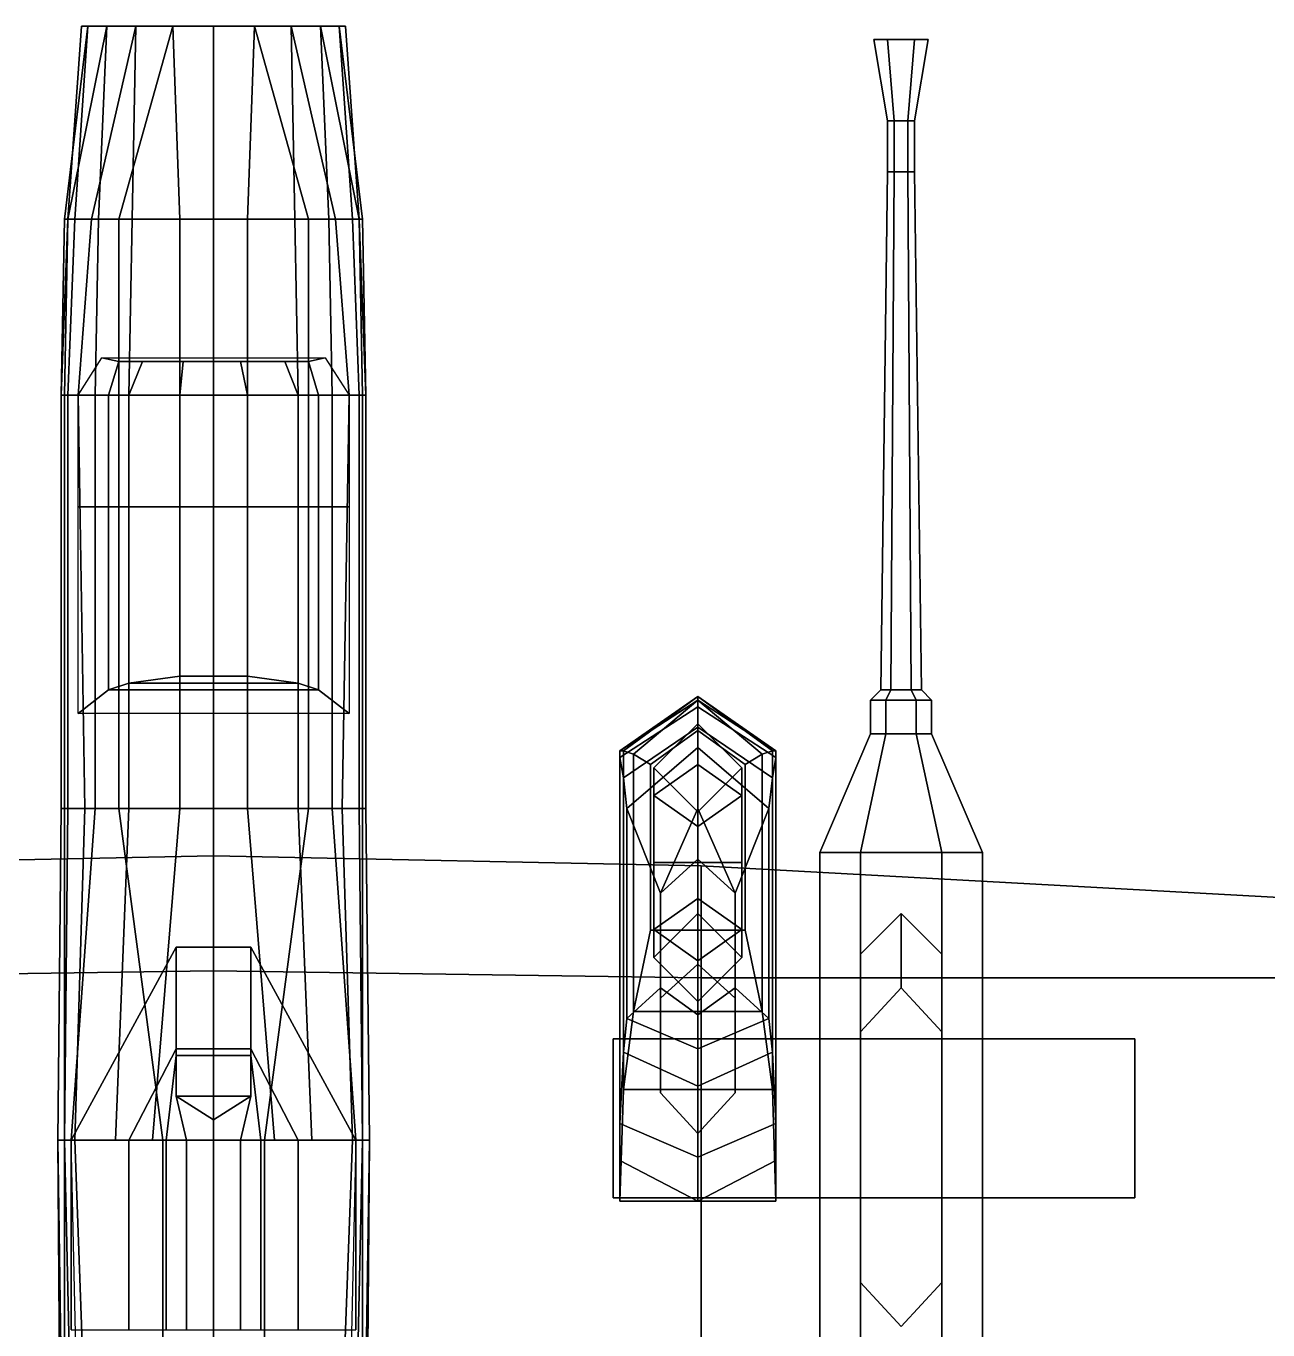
# Model space of a CAD drawing. Header units: millimetres. Extents: x -6.8 to 6.8, y -5.7 to 7.9.
# Drawn here: x -0.554 to 3.113, y 1.07 to 4.92 of the extents above; entities that cross this region are included whole.
import ezdxf

# ---------------------------------------------------------------- set-up
doc = ezdxf.new("R2010")
doc.units = ezdxf.units.MM
for name, color, linetype in [('gun', 1, 'Continuous'), ('hull_addons', 6, 'Continuous'), ('wheels', 2, 'Continuous'), ('wing1', 5, 'Continuous'), ('wing2', 6, 'Continuous')]:
    doc.layers.add(name, color=color, linetype=linetype)

msp = doc.modelspace()

# ---------------------------------------------------------------- linework, layer by layer
for points in [[(-0.43, 4.35, 2.0908), (-0.44, 4.35, 2.1995), (-0.3709, 4.92, 2.1895), (-0.3155, 4.92, 2.0808)], [(-0.44, 4.35, 2.1995), (-0.43, 4.35, 2.32), (-0.39, 4.92, 2.31), (-0.3709, 4.92, 2.1895)], [(-0.43, 4.35, 2.32), (-0.41, 4.35, 2.46), (-0.3709, 4.92, 2.4305), (-0.39, 4.92, 2.31)], [(-0.36, 4.35, 1.8), (-0.43, 4.35, 2.0908), (-0.3155, 4.92, 2.0808), (-0.2292, 4.92, 1.9945)], [(-0.41, 4.35, 2.46), (-0.34, 4.35, 2.62), (-0.3155, 4.92, 2.5392), (-0.3709, 4.92, 2.4305)], [(-0.28, 4.35, 1.73), (-0.36, 4.35, 1.8), (-0.2292, 4.92, 1.9945), (-0.1205, 4.92, 1.9391)], [(-0.34, 4.35, 2.62), (-0.24, 4.35, 2.75), (-0.2292, 4.92, 2.6255), (-0.3155, 4.92, 2.5392)], [(0, 4.35, 1.71), (-0.28, 4.35, 1.73), (-0.1205, 4.92, 1.9391), (0, 4.92, 1.92)], [(-0.24, 4.35, 2.75), (-0.1, 4.35, 2.82), (-0.1205, 4.92, 2.6809), (-0.2292, 4.92, 2.6255)], [(-0.1, 4.35, 2.82), (0, 4.35, 2.83), (0, 4.92, 2.7), (-0.1205, 4.92, 2.6809)], [(0, 4.35, 2.83), (0.1, 4.35, 2.82), (0.1205, 4.92, 2.6809), (0, 4.92, 2.7)], [(0.28, 4.35, 1.73), (0, 4.35, 1.71), (0, 4.92, 1.92), (0.1205, 4.92, 1.9391)], [(0.1, 4.35, 2.82), (0.24, 4.35, 2.75), (0.2292, 4.92, 2.6255), (0.1205, 4.92, 2.6809)], [(0.36, 4.35, 1.8), (0.28, 4.35, 1.73), (0.1205, 4.92, 1.9391), (0.2292, 4.92, 1.9945)], [(0.24, 4.35, 2.75), (0.34, 4.35, 2.62), (0.3155, 4.92, 2.5392), (0.2292, 4.92, 2.6255)], [(0.43, 4.35, 2.0908), (0.36, 4.35, 1.8), (0.2292, 4.92, 1.9945), (0.3155, 4.92, 2.0808)], [(0.34, 4.35, 2.62), (0.41, 4.35, 2.46), (0.3709, 4.92, 2.4305), (0.3155, 4.92, 2.5392)], [(0.44, 4.35, 2.1995), (0.43, 4.35, 2.0908), (0.3155, 4.92, 2.0808), (0.3709, 4.92, 2.1895)], [(0.41, 4.35, 2.46), (0.43, 4.35, 2.32), (0.39, 4.92, 2.31), (0.3709, 4.92, 2.4305)], [(0.43, 4.35, 2.32), (0.44, 4.35, 2.1995), (0.3709, 4.92, 2.1895), (0.39, 4.92, 2.31)], [(-0.44, 3.83, 2.0908), (-0.45, 3.83, 2.1995), (-0.44, 4.35, 2.1995), (-0.43, 4.35, 2.0908)], [(-0.45, 3.83, 2.1995), (-0.45, 3.83, 2.32), (-0.43, 4.35, 2.32), (-0.44, 4.35, 2.1995)], [(-0.45, 3.83, 2.32), (-0.43, 3.83, 2.46), (-0.41, 4.35, 2.46), (-0.43, 4.35, 2.32)], [(-0.4, 3.83, 1.84), (-0.44, 3.83, 2.0908), (-0.43, 4.35, 2.0908), (-0.36, 4.35, 1.8)], [(-0.43, 3.83, 2.46), (-0.35, 3.83, 2.68), (-0.34, 4.35, 2.62), (-0.41, 4.35, 2.46)], [(-0.28, 3.83, 1.73), (-0.4, 3.83, 1.84), (-0.36, 4.35, 1.8), (-0.28, 4.35, 1.73)], [(-0.35, 3.83, 2.68), (-0.25, 3.83, 2.82), (-0.24, 4.35, 2.75), (-0.34, 4.35, 2.62)], [(0, 3.83, 1.7), (-0.28, 3.83, 1.73), (-0.28, 4.35, 1.73), (0, 4.35, 1.71)], [(-0.25, 3.83, 2.82), (-0.1, 3.83, 2.89), (-0.1, 4.35, 2.82), (-0.24, 4.35, 2.75)], [(-0.1, 3.83, 2.89), (0, 3.83, 2.89), (0, 4.35, 2.83), (-0.1, 4.35, 2.82)], [(0, 4.35, 1.71), (0.28, 4.35, 1.73), (0.28, 3.83, 1.73), (0, 3.83, 1.7)], [(0.1, 4.35, 2.82), (0, 4.35, 2.83), (0, 3.83, 2.89), (0.1, 3.83, 2.89)], [(0.24, 4.35, 2.75), (0.1, 4.35, 2.82), (0.1, 3.83, 2.89), (0.25, 3.83, 2.82)], [(0.34, 4.35, 2.62), (0.24, 4.35, 2.75), (0.25, 3.83, 2.82), (0.35, 3.83, 2.68)], [(0.28, 4.35, 1.73), (0.36, 4.35, 1.8), (0.4, 3.83, 1.84), (0.28, 3.83, 1.73)], [(0.41, 4.35, 2.46), (0.34, 4.35, 2.62), (0.35, 3.83, 2.68), (0.43, 3.83, 2.46)], [(0.36, 4.35, 1.8), (0.43, 4.35, 2.0908), (0.44, 3.83, 2.0908), (0.4, 3.83, 1.84)], [(0.43, 4.35, 2.32), (0.41, 4.35, 2.46), (0.43, 3.83, 2.46), (0.45, 3.83, 2.32)], [(0.43, 4.35, 2.0908), (0.44, 4.35, 2.1995), (0.45, 3.83, 2.1995), (0.44, 3.83, 2.0908)], [(0.44, 4.35, 2.1995), (0.43, 4.35, 2.32), (0.45, 3.83, 2.32), (0.45, 3.83, 2.1995)], [(-0.44, 2.61, 2.0908), (-0.45, 2.61, 2.1995), (-0.45, 3.83, 2.1995), (-0.44, 3.83, 2.0908)], [(-0.45, 2.61, 2.1995), (-0.45, 2.61, 2.32), (-0.45, 3.83, 2.32), (-0.45, 3.83, 2.1995)], [(-0.45, 2.61, 2.32), (-0.43, 2.61, 2.62), (-0.43, 3.83, 2.46), (-0.45, 3.83, 2.32)], [(-0.38, 2.61, 1.84), (-0.44, 2.61, 2.0908), (-0.44, 3.83, 2.0908), (-0.4, 3.83, 1.84)], [(-0.43, 2.61, 2.62), (-0.35, 2.61, 2.85), (-0.35, 3.83, 2.68), (-0.43, 3.83, 2.46)], [(-0.28, 2.61, 1.7), (-0.38, 2.61, 1.84), (-0.4, 3.83, 1.84), (-0.28, 3.83, 1.73)], [(-0.35, 2.61, 2.85), (-0.25, 2.61, 2.96), (-0.25, 3.83, 2.82), (-0.35, 3.83, 2.68)], [(0, 2.61, 1.7), (-0.28, 2.61, 1.7), (-0.28, 3.83, 1.73), (0, 3.83, 1.7)], [(-0.25, 2.61, 2.96), (-0.1, 2.61, 3.02), (-0.1, 3.83, 2.89), (-0.25, 3.83, 2.82)], [(-0.1, 2.61, 3.02), (0.1, 2.61, 3.02), (0.1, 3.83, 2.89), (-0.1, 3.83, 2.89)], [(0, 3.83, 1.7), (0.28, 3.83, 1.73), (0.28, 2.61, 1.7), (0, 2.61, 1.7)], [(0.25, 3.83, 2.82), (0.1, 3.83, 2.89), (0.1, 2.61, 3.02), (0.25, 2.61, 2.96)], [(0.35, 3.83, 2.68), (0.25, 3.83, 2.82), (0.25, 2.61, 2.96), (0.35, 2.61, 2.85)], [(0.28, 3.83, 1.73), (0.4, 3.83, 1.84), (0.38, 2.61, 1.84), (0.28, 2.61, 1.7)], [(0.43, 3.83, 2.46), (0.35, 3.83, 2.68), (0.35, 2.61, 2.85), (0.43, 2.61, 2.62)], [(0.4, 3.83, 1.84), (0.44, 3.83, 2.0908), (0.44, 2.61, 2.0908), (0.38, 2.61, 1.84)], [(0.45, 3.83, 2.32), (0.43, 3.83, 2.46), (0.43, 2.61, 2.62), (0.45, 2.61, 2.32)], [(0.44, 3.83, 2.0908), (0.45, 3.83, 2.1995), (0.45, 2.61, 2.1995), (0.44, 2.61, 2.0908)], [(0.45, 3.83, 2.1995), (0.45, 3.83, 2.32), (0.45, 2.61, 2.32), (0.45, 2.61, 2.1995)], [(-0.44, 1.63, 1.93), (-0.46, 1.63, 2.1795), (-0.45, 2.61, 2.1995), (-0.44, 2.61, 2.0908)], [(-0.46, 1.63, 2.3), (-0.44, 1.63, 2.6), (-0.43, 2.61, 2.62), (-0.45, 2.61, 2.32)], [(-0.46, 1.63, 2.1795), (-0.46, 1.63, 2.3), (-0.45, 2.61, 2.32), (-0.45, 2.61, 2.1995)], [(-0.41, 1.63, 1.76), (-0.44, 1.63, 1.93), (-0.44, 2.61, 2.0908), (-0.38, 2.61, 1.84)], [(-0.44, 1.63, 2.6), (-0.42, 1.63, 2.7), (-0.35, 2.61, 2.85), (-0.43, 2.61, 2.62)], [(-0.42, 1.63, 2.7), (-0.29, 1.63, 2.94), (-0.25, 2.61, 2.96), (-0.35, 2.61, 2.85)], [(-0.15, 1.63, 1.69), (-0.41, 1.63, 1.76), (-0.38, 2.61, 1.84), (-0.28, 2.61, 1.7)], [(-0.29, 1.63, 2.94), (-0.18, 1.63, 3.06), (-0.1, 2.61, 3.02), (-0.25, 2.61, 2.96)], [(0, 1.63, 1.68), (-0.15, 1.63, 1.69), (-0.28, 2.61, 1.7), (0, 2.61, 1.7)], [(0.1, 2.61, 3.02), (-0.1, 2.61, 3.02), (-0.18, 1.63, 3.06), (0.18, 1.63, 3.06)], [(0, 2.61, 1.7), (0.28, 2.61, 1.7), (0.15, 1.63, 1.69), (0, 1.63, 1.68)], [(0.25, 2.61, 2.96), (0.1, 2.61, 3.02), (0.18, 1.63, 3.06), (0.29, 1.63, 2.94)], [(0.28, 2.61, 1.7), (0.38, 2.61, 1.84), (0.41, 1.63, 1.76), (0.15, 1.63, 1.69)], [(0.35, 2.61, 2.85), (0.25, 2.61, 2.96), (0.29, 1.63, 2.94), (0.42, 1.63, 2.7)], [(0.43, 2.61, 2.62), (0.35, 2.61, 2.85), (0.42, 1.63, 2.7), (0.44, 1.63, 2.6)], [(0.38, 2.61, 1.84), (0.44, 2.61, 2.0908), (0.44, 1.63, 1.93), (0.41, 1.63, 1.76)], [(0.45, 2.61, 2.32), (0.43, 2.61, 2.62), (0.44, 1.63, 2.6), (0.46, 1.63, 2.3)], [(0.44, 2.61, 2.0908), (0.45, 2.61, 2.1995), (0.46, 1.63, 2.1795), (0.44, 1.63, 1.93)], [(0.45, 2.61, 2.1995), (0.45, 2.61, 2.32), (0.46, 1.63, 2.3), (0.46, 1.63, 2.1795)], [(-0.44, 0.27, 2.06), (-0.45, 0.27, 2.3095), (-0.46, 1.63, 2.1795), (-0.44, 1.63, 1.93)], [(-0.45, 0.27, 2.3095), (-0.44, 0.27, 2.57), (-0.46, 1.63, 2.3), (-0.46, 1.63, 2.1795)], [(-0.44, 0.27, 2.57), (-0.41, 0.27, 2.73), (-0.44, 1.63, 2.6), (-0.46, 1.63, 2.3)], [(-0.36, 0.27, 1.89), (-0.44, 0.27, 2.06), (-0.44, 1.63, 1.93), (-0.41, 1.63, 1.76)], [(-0.41, 0.27, 2.73), (-0.39, 0.27, 2.83), (-0.42, 1.63, 2.7), (-0.44, 1.63, 2.6)], [(-0.15, 0.27, 1.82), (-0.36, 0.27, 1.89), (-0.41, 1.63, 1.76), (-0.15, 1.63, 1.69)], [(0, 0.27, 1.81), (-0.15, 0.27, 1.82), (-0.15, 1.63, 1.69), (0, 1.63, 1.68)], [(0, 1.63, 1.68), (0.15, 1.63, 1.69), (0.15, 0.27, 1.82), (0, 0.27, 1.81)], [(0.15, 1.63, 1.69), (0.41, 1.63, 1.76), (0.36, 0.27, 1.89), (0.15, 0.27, 1.82)], [(0.41, 1.63, 1.76), (0.44, 1.63, 1.93), (0.44, 0.27, 2.06), (0.36, 0.27, 1.89)], [(0.44, 1.63, 2.6), (0.42, 1.63, 2.7), (0.39, 0.27, 2.83), (0.41, 0.27, 2.73)], [(0.46, 1.63, 2.3), (0.44, 1.63, 2.6), (0.41, 0.27, 2.73), (0.44, 0.27, 2.57)], [(0.44, 1.63, 1.93), (0.46, 1.63, 2.1795), (0.45, 0.27, 2.3095), (0.44, 0.27, 2.06)], [(0.46, 1.63, 2.1795), (0.46, 1.63, 2.3), (0.44, 0.27, 2.57), (0.45, 0.27, 2.3095)]]:
    msp.add_3dface(points)
at = {"layer": 'gun'}
for points in [[(1.99, 4.88, 1.1493), (2.07, 4.88, 1.1493), (2.11, 4.88, 1.08), (1.95, 4.88, 1.08)], [(1.99, 4.64, 1.08), (2.01, 4.64, 1.1146), (1.99, 4.88, 1.1493), (1.95, 4.88, 1.08)], [(1.95, 4.88, 1.08), (2.11, 4.88, 1.08), (2.07, 4.88, 1.0107), (1.99, 4.88, 1.0107)], [(2.01, 4.64, 1.0454), (1.99, 4.64, 1.08), (1.95, 4.88, 1.08), (1.99, 4.88, 1.0107)], [(2.05, 4.64, 1.0454), (2.01, 4.64, 1.0454), (1.99, 4.88, 1.0107), (2.07, 4.88, 1.0107)], [(2.01, 4.64, 1.1146), (2.05, 4.64, 1.1146), (2.07, 4.88, 1.1493), (1.99, 4.88, 1.1493)], [(2.05, 4.64, 1.1146), (2.07, 4.64, 1.08), (2.11, 4.88, 1.08), (2.07, 4.88, 1.1493)], [(2.07, 4.64, 1.08), (2.05, 4.64, 1.0454), (2.07, 4.88, 1.0107), (2.11, 4.88, 1.08)], [(1.99, 4.49, 1.08), (2.01, 4.49, 1.1146), (2.01, 4.64, 1.1146), (1.99, 4.64, 1.08)], [(2.01, 4.49, 1.0454), (1.99, 4.49, 1.08), (1.99, 4.64, 1.08), (2.01, 4.64, 1.0454)], [(2.05, 4.49, 1.0454), (2.01, 4.49, 1.0454), (2.01, 4.64, 1.0454), (2.05, 4.64, 1.0454)], [(2.01, 4.49, 1.1146), (2.05, 4.49, 1.1146), (2.05, 4.64, 1.1146), (2.01, 4.64, 1.1146)], [(2.05, 4.49, 1.1146), (2.07, 4.49, 1.08), (2.07, 4.64, 1.08), (2.05, 4.64, 1.1146)], [(2.07, 4.49, 1.08), (2.05, 4.49, 1.0454), (2.05, 4.64, 1.0454), (2.07, 4.64, 1.08)], [(1.97, 2.96, 1.08), (2, 2.96, 1.132), (2.01, 4.49, 1.1146), (1.99, 4.49, 1.08)], [(2, 2.96, 1.028), (1.97, 2.96, 1.08), (1.99, 4.49, 1.08), (2.01, 4.49, 1.0454)], [(2.06, 2.96, 1.028), (2, 2.96, 1.028), (2.01, 4.49, 1.0454), (2.05, 4.49, 1.0454)], [(2, 2.96, 1.132), (2.06, 2.96, 1.132), (2.05, 4.49, 1.1146), (2.01, 4.49, 1.1146)], [(2.06, 2.96, 1.132), (2.09, 2.96, 1.08), (2.07, 4.49, 1.08), (2.05, 4.49, 1.1146)], [(2.09, 2.96, 1.08), (2.06, 2.96, 1.028), (2.05, 4.49, 1.0454), (2.07, 4.49, 1.08)]]:
    msp.add_3dface(points, dxfattribs=at)
at = {"layer": 'hull_addons'}
for points in [[(-0.31, 3.83, 1.5), (-0.4, 3.83, 1.84), (-0.33, 3.94, 1.84), (-0.28, 3.93, 1.5)], [(-0.28, 3.93, 1.5), (-0.33, 3.94, 1.84), (0.33, 3.94, 1.84), (0.28, 3.93, 1.5)], [(-0.25, 3.83, 1.46), (-0.31, 3.83, 1.5), (-0.28, 3.93, 1.5), (-0.21, 3.93, 1.46)], [(-0.21, 3.93, 1.46), (-0.28, 3.93, 1.5), (0.28, 3.93, 1.5), (0.21, 3.93, 1.46)], [(-0.1, 3.83, 1.44), (-0.25, 3.83, 1.46), (-0.21, 3.93, 1.46), (-0.09, 3.93, 1.44)], [(-0.09, 3.93, 1.44), (-0.21, 3.93, 1.46), (0.21, 3.93, 1.46), (0.08, 3.93, 1.44)], [(-0.09, 3.93, 1.44), (0.08, 3.93, 1.44), (0.1, 3.83, 1.44), (-0.1, 3.83, 1.44)], [(0.08, 3.93, 1.44), (0.21, 3.93, 1.46), (0.25, 3.83, 1.46), (0.1, 3.83, 1.44)], [(0.21, 3.93, 1.46), (0.28, 3.93, 1.5), (0.31, 3.83, 1.5), (0.25, 3.83, 1.46)], [(0.28, 3.93, 1.5), (0.33, 3.94, 1.84), (0.4, 3.83, 1.84), (0.31, 3.83, 1.5)], [(-0.31, 3.5, 1.5), (-0.4, 3.5, 1.84), (-0.4, 3.83, 1.84), (-0.31, 3.83, 1.5)], [(-0.25, 3.5, 1.46), (-0.31, 3.5, 1.5), (-0.31, 3.83, 1.5), (-0.25, 3.83, 1.46)], [(-0.1, 3.5, 1.41), (-0.25, 3.5, 1.46), (-0.25, 3.83, 1.46), (-0.1, 3.83, 1.44)], [(-0.1, 3.83, 1.44), (0.1, 3.83, 1.44), (0.1, 3.5, 1.41), (-0.1, 3.5, 1.41)], [(0.1, 3.83, 1.44), (0.25, 3.83, 1.46), (0.25, 3.5, 1.46), (0.1, 3.5, 1.41)], [(0.25, 3.83, 1.46), (0.31, 3.83, 1.5), (0.31, 3.5, 1.5), (0.25, 3.5, 1.46)], [(0.31, 3.83, 1.5), (0.4, 3.83, 1.84), (0.4, 3.5, 1.84), (0.31, 3.5, 1.5)], [(-0.31, 2.96, 1.57), (-0.4, 2.89, 1.84), (-0.4, 3.5, 1.84), (-0.31, 3.5, 1.5)], [(-0.25, 2.98, 1.52), (-0.31, 2.96, 1.57), (-0.31, 3.5, 1.5), (-0.25, 3.5, 1.46)], [(-0.1, 3, 1.47), (-0.25, 2.98, 1.52), (-0.25, 3.5, 1.46), (-0.1, 3.5, 1.41)], [(-0.1, 3.5, 1.41), (0.1, 3.5, 1.41), (0.1, 3, 1.47), (-0.1, 3, 1.47)], [(0.1, 3.5, 1.41), (0.25, 3.5, 1.46), (0.25, 2.98, 1.52), (0.1, 3, 1.47)], [(0.25, 3.5, 1.46), (0.31, 3.5, 1.5), (0.31, 2.96, 1.57), (0.25, 2.98, 1.52)], [(0.31, 3.5, 1.5), (0.4, 3.5, 1.84), (0.4, 2.89, 1.84), (0.31, 2.96, 1.57)], [(0.25, 2.98, 1.52), (0.31, 2.96, 1.57), (-0.31, 2.96, 1.57), (-0.25, 2.98, 1.52)], [(0.1, 3, 1.47), (0.25, 2.98, 1.52), (-0.25, 2.98, 1.52), (-0.1, 3, 1.47)], [(0.31, 2.96, 1.57), (0.4, 2.89, 1.84), (-0.4, 2.89, 1.84), (-0.31, 2.96, 1.57)], [(-0.42, 1.63, 2.79), (-0.25, 1.63, 3.27), (-0.11, 1.9, 3.32), (-0.11, 2.2, 3.01)], [(-0.42, 1.63, 2.7), (-0.42, 1.63, 2.79), (-0.11, 2.2, 3.01), (-0.11, 2.2, 2.7)], [(-0.11, 2.2, 2.7), (-0.11, 2.2, 3.01), (0.11, 2.2, 3.01), (0.11, 2.2, 2.7)], [(-0.11, 2.2, 3.01), (-0.11, 1.9, 3.32), (0.11, 1.9, 3.32), (0.11, 2.2, 3.01)], [(0.11, 2.2, 3.01), (0.11, 1.9, 3.32), (0.25, 1.63, 3.27), (0.42, 1.63, 2.79)], [(0.11, 2.2, 2.7), (0.11, 2.2, 3.01), (0.42, 1.63, 2.79), (0.42, 1.63, 2.7)], [(-0.25, 1.63, 3.27), (-0.14, 1.63, 3.41), (-0.11, 1.88, 3.33), (-0.11, 1.9, 3.32)], [(-0.11, 1.9, 3.32), (-0.11, 1.88, 3.33), (0.11, 1.88, 3.33), (0.11, 1.9, 3.32)], [(0.11, 1.9, 3.32), (0.11, 1.88, 3.33), (0.14, 1.63, 3.41), (0.25, 1.63, 3.27)], [(-0.14, 1.63, 3.41), (-0.08, 1.63, 3.44), (-0.11, 1.76, 3.42), (-0.11, 1.88, 3.33)], [(-0.11, 1.88, 3.33), (-0.11, 1.76, 3.42), (0.11, 1.76, 3.42), (0.11, 1.88, 3.33)], [(0.11, 1.88, 3.33), (0.11, 1.76, 3.42), (0.08, 1.63, 3.44), (0.14, 1.63, 3.41)], [(-0.08, 1.63, 3.44), (0, 1.63, 3.45), (0, 1.69, 3.44), (-0.11, 1.76, 3.42)], [(-0.11, 1.76, 3.42), (0, 1.69, 3.44), (0, 1.69, 3.44), (0.11, 1.76, 3.42)], [(0.11, 1.76, 3.42), (0, 1.69, 3.44), (0, 1.63, 3.45), (0.08, 1.63, 3.44)], [(-0.42, 1.07, 2.79), (-0.25, 1.07, 3.27), (-0.25, 1.63, 3.27), (-0.42, 1.63, 2.79)], [(-0.42, 1.07, 2.66), (-0.42, 1.07, 2.79), (-0.42, 1.63, 2.79), (-0.42, 1.63, 2.7)], [(-0.25, 1.07, 3.27), (-0.14, 1.07, 3.41), (-0.14, 1.63, 3.41), (-0.25, 1.63, 3.27)], [(-0.14, 1.07, 3.41), (-0.08, 1.07, 3.44), (-0.08, 1.63, 3.44), (-0.14, 1.63, 3.41)], [(-0.08, 1.07, 3.44), (0, 1.07, 3.45), (0, 1.63, 3.45), (-0.08, 1.63, 3.44)], [(0.08, 1.63, 3.44), (0, 1.63, 3.45), (0, 1.07, 3.45), (0.08, 1.07, 3.44)], [(0.14, 1.63, 3.41), (0.08, 1.63, 3.44), (0.08, 1.07, 3.44), (0.14, 1.07, 3.41)], [(0.25, 1.63, 3.27), (0.14, 1.63, 3.41), (0.14, 1.07, 3.41), (0.25, 1.07, 3.27)], [(0.42, 1.63, 2.79), (0.25, 1.63, 3.27), (0.25, 1.07, 3.27), (0.42, 1.07, 2.79)], [(0.42, 1.63, 2.7), (0.42, 1.63, 2.79), (0.42, 1.07, 2.79), (0.42, 1.07, 2.66)]]:
    msp.add_3dface(points, dxfattribs=at)
at = {"layer": 'wheels'}
for points in [[(1.3, 2.648, 0.608), (1.43, 2.7399, 0.6999), (1.43, 2.86, 0.41), (1.3, 2.73, 0.41)], [(1.3, 2.73, 0.41), (1.43, 2.86, 0.41), (1.43, 2.7399, 0.1201), (1.3, 2.648, 0.212)], [(1.43, 2.7399, 0.6999), (1.56, 2.648, 0.608), (1.56, 2.73, 0.41), (1.43, 2.86, 0.41)], [(1.43, 2.86, 0.41), (1.56, 2.73, 0.41), (1.56, 2.648, 0.212), (1.43, 2.7399, 0.1201)], [(1.3, 2.45, 0.69), (1.43, 2.45, 0.82), (1.43, 2.7399, 0.6999), (1.3, 2.648, 0.608)], [(1.3, 2.648, 0.212), (1.43, 2.7399, 0.1201), (1.43, 2.45), (1.3, 2.45, 0.13)], [(1.43, 2.45, 0.82), (1.56, 2.45, 0.69), (1.56, 2.648, 0.608), (1.43, 2.7399, 0.6999)], [(1.43, 2.7399, 0.1201), (1.56, 2.648, 0.212), (1.56, 2.45, 0.13), (1.43, 2.45)], [(1.43, 2.6, 0.41), (1.3, 2.73, 0.41), (1.3, 2.648, 0.212), (1.43, 2.5561, 0.3039)], [(1.43, 2.5561, 0.5161), (1.3, 2.648, 0.608), (1.3, 2.73, 0.41), (1.43, 2.6, 0.41)], [(1.56, 2.73, 0.41), (1.43, 2.6, 0.41), (1.43, 2.5561, 0.3039), (1.56, 2.648, 0.212)], [(1.56, 2.648, 0.608), (1.43, 2.5561, 0.5161), (1.43, 2.6, 0.41), (1.56, 2.73, 0.41)], [(1.43, 2.45, 0.56), (1.3, 2.45, 0.69), (1.3, 2.648, 0.608), (1.43, 2.5561, 0.5161)], [(1.43, 2.5561, 0.3039), (1.3, 2.648, 0.212), (1.3, 2.45, 0.13), (1.43, 2.45, 0.26)], [(1.56, 2.45, 0.69), (1.43, 2.45, 0.56), (1.43, 2.5561, 0.5161), (1.56, 2.648, 0.608)], [(1.56, 2.648, 0.212), (1.43, 2.5561, 0.3039), (1.43, 2.45, 0.26), (1.56, 2.45, 0.13)], [(1.3, 2.252, 0.608), (1.43, 2.1601, 0.6999), (1.43, 2.45, 0.82), (1.3, 2.45, 0.69)], [(1.43, 2.3439, 0.5161), (1.3, 2.252, 0.608), (1.3, 2.45, 0.69), (1.43, 2.45, 0.56)], [(1.43, 2.45, 0.26), (1.3, 2.45, 0.13), (1.3, 2.252, 0.212), (1.43, 2.3439, 0.3039)], [(1.3, 2.45, 0.13), (1.43, 2.45), (1.43, 2.1601, 0.1201), (1.3, 2.252, 0.212)], [(1.43, 2.1601, 0.6999), (1.56, 2.252, 0.608), (1.56, 2.45, 0.69), (1.43, 2.45, 0.82)], [(1.56, 2.252, 0.608), (1.43, 2.3439, 0.5161), (1.43, 2.45, 0.56), (1.56, 2.45, 0.69)], [(1.56, 2.45, 0.13), (1.43, 2.45, 0.26), (1.43, 2.3439, 0.3039), (1.56, 2.252, 0.212)], [(1.43, 2.45), (1.56, 2.45, 0.13), (1.56, 2.252, 0.212), (1.43, 2.1601, 0.1201)], [(1.43, 2.3439, 0.3039), (1.3, 2.252, 0.212), (1.3, 2.17, 0.41), (1.43, 2.3, 0.41)], [(1.43, 2.3, 0.41), (1.3, 2.17, 0.41), (1.3, 2.252, 0.608), (1.43, 2.3439, 0.5161)], [(1.56, 2.252, 0.212), (1.43, 2.3439, 0.3039), (1.43, 2.3, 0.41), (1.56, 2.17, 0.41)], [(1.56, 2.17, 0.41), (1.43, 2.3, 0.41), (1.43, 2.3439, 0.5161), (1.56, 2.252, 0.608)], [(1.3, 2.17, 0.41), (1.43, 2.04, 0.41), (1.43, 2.1601, 0.6999), (1.3, 2.252, 0.608)], [(1.3, 2.252, 0.212), (1.43, 2.1601, 0.1201), (1.43, 2.04, 0.41), (1.3, 2.17, 0.41)], [(1.43, 2.04, 0.41), (1.56, 2.17, 0.41), (1.56, 2.252, 0.608), (1.43, 2.1601, 0.6999)], [(1.43, 2.1601, 0.1201), (1.56, 2.252, 0.212), (1.56, 2.17, 0.41), (1.43, 2.04, 0.41)]]:
    msp.add_3dface(points, dxfattribs=at)
at = {"layer": 'wing1'}
for points in [[(-1.44, 2.11, 2.07), (0, 2.13, 2.45), (0, 2.47, 2.06), (-1.44, 2.44, 1.89)], [(-1.44, 2.44, 1.89), (0, 2.47, 2.06), (0, 2.13, 1.84), (-1.44, 2.11, 1.66)], [(0, -0.43, 2.45), (0, 2.13, 2.45), (-1.44, 2.11, 2.07), (-1.44, -0.32, 2.07)], [(-1.44, 2.11, 1.66), (0, 2.13, 1.84), (0, -0.43, 1.84), (-1.44, -0.32, 1.66)]]:
    msp.add_3dface(points, dxfattribs=at)
at = {"layer": 'wing2'}
for points in [[(1.2, 2.78, 0.53), (1.21, 2.78, 0.43), (1.43, 2.94, 0.43), (1.43, 2.94, 0.53)], [(1.2, 2.78, 0.57), (1.2, 2.78, 0.53), (1.43, 2.94, 0.53), (1.43, 2.93, 0.57)], [(1.2, 2.76, 0.64), (1.2, 2.78, 0.57), (1.43, 2.93, 0.57), (1.43, 2.91, 0.64)], [(1.21, 2.78, 0.43), (1.24, 2.77, 0.37), (1.43, 2.93, 0.37), (1.43, 2.94, 0.43)], [(1.24, 2.77, 0.37), (1.29, 2.74, 0.3), (1.43, 2.84, 0.3), (1.43, 2.93, 0.37)], [(1.43, 2.94, 0.43), (1.43, 2.93, 0.37), (1.62, 2.77, 0.37), (1.65, 2.78, 0.43)], [(1.43, 2.94, 0.53), (1.43, 2.94, 0.43), (1.65, 2.78, 0.43), (1.66, 2.78, 0.53)], [(1.43, 2.93, 0.57), (1.43, 2.94, 0.53), (1.66, 2.78, 0.53), (1.66, 2.78, 0.57)], [(1.43, 2.93, 0.37), (1.43, 2.84, 0.3), (1.57, 2.74, 0.3), (1.62, 2.77, 0.37)], [(1.43, 2.91, 0.64), (1.43, 2.93, 0.57), (1.66, 2.78, 0.57), (1.66, 2.76, 0.64)], [(1.985, 2.93, 1.1579), (1.94, 2.93, 1.08), (1.97, 2.96, 1.08), (2, 2.96, 1.132)], [(1.94, 2.93, 1.08), (1.985, 2.93, 1.0021), (2, 2.96, 1.028), (1.97, 2.96, 1.08)], [(1.985, 2.83, 1.1579), (1.94, 2.83, 1.08), (1.94, 2.93, 1.08), (1.985, 2.93, 1.1579)], [(1.94, 2.83, 1.08), (1.985, 2.83, 1.0021), (1.985, 2.93, 1.0021), (1.94, 2.93, 1.08)], [(1.985, 2.93, 1.0021), (2.075, 2.93, 1.0021), (2.06, 2.96, 1.028), (2, 2.96, 1.028)], [(2.075, 2.93, 1.1579), (1.985, 2.93, 1.1579), (2, 2.96, 1.132), (2.06, 2.96, 1.132)], [(1.985, 2.83, 1.0021), (2.075, 2.83, 1.0021), (2.075, 2.93, 1.0021), (1.985, 2.93, 1.0021)], [(2.075, 2.83, 1.1579), (1.985, 2.83, 1.1579), (1.985, 2.93, 1.1579), (2.075, 2.93, 1.1579)], [(2.12, 2.93, 1.08), (2.075, 2.93, 1.1579), (2.06, 2.96, 1.132), (2.09, 2.96, 1.08)], [(2.075, 2.93, 1.0021), (2.12, 2.93, 1.08), (2.09, 2.96, 1.08), (2.06, 2.96, 1.028)], [(2.12, 2.83, 1.08), (2.075, 2.83, 1.1579), (2.075, 2.93, 1.1579), (2.12, 2.93, 1.08)], [(2.075, 2.83, 1.0021), (2.12, 2.83, 1.08), (2.12, 2.93, 1.08), (2.075, 2.93, 1.0021)], [(1.21, 2.7, 0.74), (1.2, 2.76, 0.64), (1.43, 2.91, 0.64), (1.43, 2.85, 0.74)], [(1.43, 2.85, 0.74), (1.43, 2.91, 0.64), (1.66, 2.76, 0.64), (1.65, 2.7, 0.74)], [(1.22, 2.61, 0.79), (1.21, 2.7, 0.74), (1.43, 2.85, 0.74), (1.43, 2.79, 0.79)], [(1.43, 2.79, 0.79), (1.43, 2.85, 0.74), (1.65, 2.7, 0.74), (1.64, 2.61, 0.79)], [(1.43, 2.25, 0.3), (1.43, 2.84, 0.3), (1.29, 2.74, 0.3), (1.29, 2.25, 0.3)], [(1.57, 2.25, 0.3), (1.57, 2.74, 0.3), (1.43, 2.84, 0.3), (1.43, 2.25, 0.3)], [(1.91, 2.48, 1.2878), (1.79, 2.48, 1.08), (1.94, 2.83, 1.08), (1.985, 2.83, 1.1579)], [(1.79, 2.48, 1.08), (1.91, 2.48, 0.8722), (1.985, 2.83, 1.0021), (1.94, 2.83, 1.08)], [(1.91, 2.48, 0.8722), (2.15, 2.48, 0.8722), (2.075, 2.83, 1.0021), (1.985, 2.83, 1.0021)], [(2.15, 2.48, 1.2878), (1.91, 2.48, 1.2878), (1.985, 2.83, 1.1579), (2.075, 2.83, 1.1579)], [(2.27, 2.48, 1.08), (2.15, 2.48, 1.2878), (2.075, 2.83, 1.1579), (2.12, 2.83, 1.08)], [(2.15, 2.48, 0.8722), (2.27, 2.48, 1.08), (2.12, 2.83, 1.08), (2.075, 2.83, 1.0021)], [(1.21, 1.78, 0.43), (1.21, 2.78, 0.43), (1.2, 2.78, 0.53), (1.2, 1.45, 0.53)], [(1.2, 1.45, 0.53), (1.2, 2.78, 0.53), (1.2, 2.78, 0.57), (1.2, 1.57, 0.57)], [(1.2, 1.57, 0.57), (1.2, 2.78, 0.57), (1.2, 2.76, 0.64), (1.2, 1.68, 0.64)], [(1.24, 2.01, 0.37), (1.24, 2.77, 0.37), (1.21, 2.78, 0.43), (1.21, 1.78, 0.43)], [(1.32, 2.36, 0.88), (1.22, 2.61, 0.79), (1.43, 2.79, 0.79), (1.43, 2.61, 0.88)], [(1.43, 2.61, 0.88), (1.43, 2.79, 0.79), (1.64, 2.61, 0.79), (1.54, 2.36, 0.88)], [(1.65, 2.78, 0.43), (1.62, 2.77, 0.37), (1.62, 2.01, 0.37), (1.65, 1.78, 0.43)], [(1.66, 2.78, 0.53), (1.65, 2.78, 0.43), (1.65, 1.78, 0.43), (1.66, 1.45, 0.53)], [(1.66, 2.78, 0.57), (1.66, 2.78, 0.53), (1.66, 1.45, 0.53), (1.66, 1.57, 0.57)], [(1.66, 2.76, 0.64), (1.66, 2.78, 0.57), (1.66, 1.57, 0.57), (1.66, 1.68, 0.64)], [(1.2, 1.68, 0.64), (1.2, 2.76, 0.64), (1.21, 2.7, 0.74), (1.21, 1.89, 0.74)], [(1.29, 2.25, 0.3), (1.29, 2.74, 0.3), (1.24, 2.77, 0.37), (1.24, 2.01, 0.37)], [(1.62, 2.77, 0.37), (1.57, 2.74, 0.3), (1.57, 2.25, 0.3), (1.62, 2.01, 0.37)], [(1.65, 2.7, 0.74), (1.66, 2.76, 0.64), (1.66, 1.68, 0.64), (1.65, 1.89, 0.74)], [(1.21, 1.89, 0.74), (1.21, 2.7, 0.74), (1.22, 2.61, 0.79), (1.22, 1.99, 0.79)], [(1.64, 2.61, 0.79), (1.65, 2.7, 0.74), (1.65, 1.89, 0.74), (1.64, 1.99, 0.79)], [(1.22, 1.99, 0.79), (1.22, 2.61, 0.79), (1.32, 2.36, 0.88), (1.32, 2.08, 0.88)], [(1.32, 2.08, 0.88), (1.32, 2.36, 0.88), (1.43, 2.61, 0.88), (1.43, 2, 0.88)], [(1.43, 2, 0.88), (1.43, 2.61, 0.88), (1.54, 2.36, 0.88), (1.54, 2.08, 0.88)], [(1.54, 2.36, 0.88), (1.64, 2.61, 0.79), (1.64, 1.99, 0.79), (1.54, 2.08, 0.88)], [(1.44, 2.11, 2.07), (0, 2.13, 2.45), (0, 2.47, 2.06), (1.44, 2.44, 1.89)], [(1.44, 2.44, 1.89), (0, 2.47, 2.06), (0, 2.13, 1.84), (1.44, 2.11, 1.66)], [(1.91, 0.94, 1.2878), (1.79, 0.94, 1.08), (1.79, 2.48, 1.08), (1.91, 2.48, 1.2878)], [(1.79, 0.94, 1.08), (1.91, 0.94, 0.8722), (1.91, 2.48, 0.8722), (1.79, 2.48, 1.08)], [(1.91, 0.94, 0.8722), (2.15, 0.94, 0.8722), (2.15, 2.48, 0.8722), (1.91, 2.48, 0.8722)], [(2.15, 0.94, 1.2878), (1.91, 0.94, 1.2878), (1.91, 2.48, 1.2878), (2.15, 2.48, 1.2878)], [(2.27, 0.94, 1.08), (2.15, 0.94, 1.2878), (2.15, 2.48, 1.2878), (2.27, 2.48, 1.08)], [(2.15, 0.94, 0.8722), (2.27, 0.94, 1.08), (2.27, 2.48, 1.08), (2.15, 2.48, 0.8722)], [(1.32, 2.05, 1.82), (1.32, 2.36, 0.88), (1.43, 2.46, 0.88), (1.43, 2.15, 1.82)], [(1.43, 2.15, 1.82), (1.43, 2.46, 0.88), (1.54, 2.36, 0.88), (1.54, 2.05, 1.82)], [(4.01, 2.11, 2.34), (1.44, 2.11, 2.07), (1.44, 2.44, 1.89), (4.01, 2.3, 2.22)], [(4.01, 2.3, 2.22), (1.44, 2.44, 1.89), (1.44, 2.11, 1.66), (4.01, 2.11, 2.08)], [(1.32, 2.08, 0.88), (1.32, 2.36, 0.88), (1.32, 2.05, 1.82), (1.32, 1.77, 1.82)], [(1.54, 2.05, 1.82), (1.54, 2.36, 0.88), (1.54, 2.08, 0.88), (1.54, 1.77, 1.82)], [(1.91, 1.95, 1.74), (1.91, 2.18, 1.28), (2.03, 2.3, 1.28), (2.03, 2.08, 1.76)], [(2.03, 2.08, 1.76), (2.03, 2.3, 1.28), (2.15, 2.18, 1.28), (2.15, 1.95, 1.78)], [(1.43, 2.01, 0.37), (1.43, 2.25, 0.3), (1.29, 2.25, 0.3), (1.24, 2.01, 0.37)], [(1.62, 2.01, 0.37), (1.57, 2.25, 0.3), (1.43, 2.25, 0.3), (1.43, 2.01, 0.37)], [(1.91, 1.21, 1.74), (1.91, 1.21, 1.28), (1.91, 2.18, 1.28), (1.91, 1.95, 1.74)], [(2.15, 2.18, 1.28), (2.15, 1.21, 1.28), (2.15, 1.21, 1.78), (2.15, 1.95, 1.78)], [(0, -0.43, 2.45), (0, 2.13, 2.45), (1.44, 2.11, 2.07), (1.44, -0.32, 2.07)], [(1.44, 2.11, 1.66), (0, 2.13, 1.84), (0, -0.43, 1.84), (1.44, -0.32, 1.66)], [(1.43, 2, 0.88), (1.43, 1.9, 0.79), (1.22, 1.99, 0.79), (1.32, 2.08, 0.88)], [(1.43, 1.65, 1.82), (1.43, 2, 0.88), (1.32, 2.08, 0.88), (1.32, 1.77, 1.82)], [(1.54, 1.77, 1.82), (1.54, 2.08, 0.88), (1.43, 2, 0.88), (1.43, 1.65, 1.82)], [(1.54, 2.08, 0.88), (1.64, 1.99, 0.79), (1.43, 1.9, 0.79), (1.43, 2, 0.88)], [(1.44, -0.32, 2.07), (1.44, 2.11, 2.07), (4.01, 2.11, 2.34), (4.01, 0.31, 2.34)], [(4.01, 2.11, 2.08), (1.44, 2.11, 1.66), (1.44, -0.32, 1.66), (4.01, 0.31, 2.08)], [(1.43, 1.78, 0.43), (1.43, 2.01, 0.37), (1.24, 2.01, 0.37), (1.21, 1.78, 0.43)], [(1.65, 1.78, 0.43), (1.62, 2.01, 0.37), (1.43, 2.01, 0.37), (1.43, 1.78, 0.43)], [(1.43, 1.9, 0.79), (1.43, 1.79, 0.74), (1.21, 1.89, 0.74), (1.22, 1.99, 0.79)], [(1.64, 1.99, 0.79), (1.65, 1.89, 0.74), (1.43, 1.79, 0.74), (1.43, 1.9, 0.79)], [(1.18, 1.46, 1.05), (1.18, 1.93, 1.05), (2.72, 1.93, 1.05), (2.72, 1.46, 1.05)], [(1.18, 1.93, 1.05), (1.18, 1.93, 0.91), (2.72, 1.93, 0.91), (2.72, 1.93, 1.05)], [(1.18, 1.46, 0.91), (1.18, 1.93, 0.91), (1.18, 1.93, 1.05), (1.18, 1.46, 1.05)], [(2.72, 1.46, 0.91), (2.72, 1.93, 0.91), (1.18, 1.93, 0.91), (1.18, 1.46, 0.91)], [(2.72, 1.93, 1.05), (2.72, 1.93, 0.91), (2.72, 1.46, 0.91), (2.72, 1.46, 1.05)], [(1.43, 1.79, 0.74), (1.43, 1.58, 0.64), (1.2, 1.68, 0.64), (1.21, 1.89, 0.74)], [(1.65, 1.89, 0.74), (1.66, 1.68, 0.64), (1.43, 1.58, 0.64), (1.43, 1.79, 0.74)], [(1.43, 1.45, 0.53), (1.43, 1.78, 0.43), (1.21, 1.78, 0.43), (1.2, 1.45, 0.53)], [(1.66, 1.45, 0.53), (1.65, 1.78, 0.43), (1.43, 1.78, 0.43), (1.43, 1.45, 0.53)], [(1.43, 1.58, 0.64), (1.43, 1.45, 0.57), (1.2, 1.57, 0.57), (1.2, 1.68, 0.64)], [(1.66, 1.68, 0.64), (1.66, 1.57, 0.57), (1.43, 1.45, 0.57), (1.43, 1.58, 0.64)], [(1.43, 1.45, 0.57), (1.43, 1.45, 0.53), (1.2, 1.45, 0.53), (1.2, 1.57, 0.57)], [(1.66, 1.57, 0.57), (1.66, 1.45, 0.53), (1.43, 1.45, 0.53), (1.43, 1.45, 0.57)], [(2.72, 1.46, 1.05), (2.72, 1.46, 0.91), (1.18, 1.46, 0.91), (1.18, 1.46, 1.05)], [(2.03, 1.08, 1.76), (2.03, 1.08, 1.28), (1.91, 1.21, 1.28), (1.91, 1.21, 1.74)], [(2.15, 1.21, 1.78), (2.15, 1.21, 1.28), (2.03, 1.08, 1.28), (2.03, 1.08, 1.76)]]:
    msp.add_3dface(points, dxfattribs=at)

doc.saveas('drawing.dxf')
